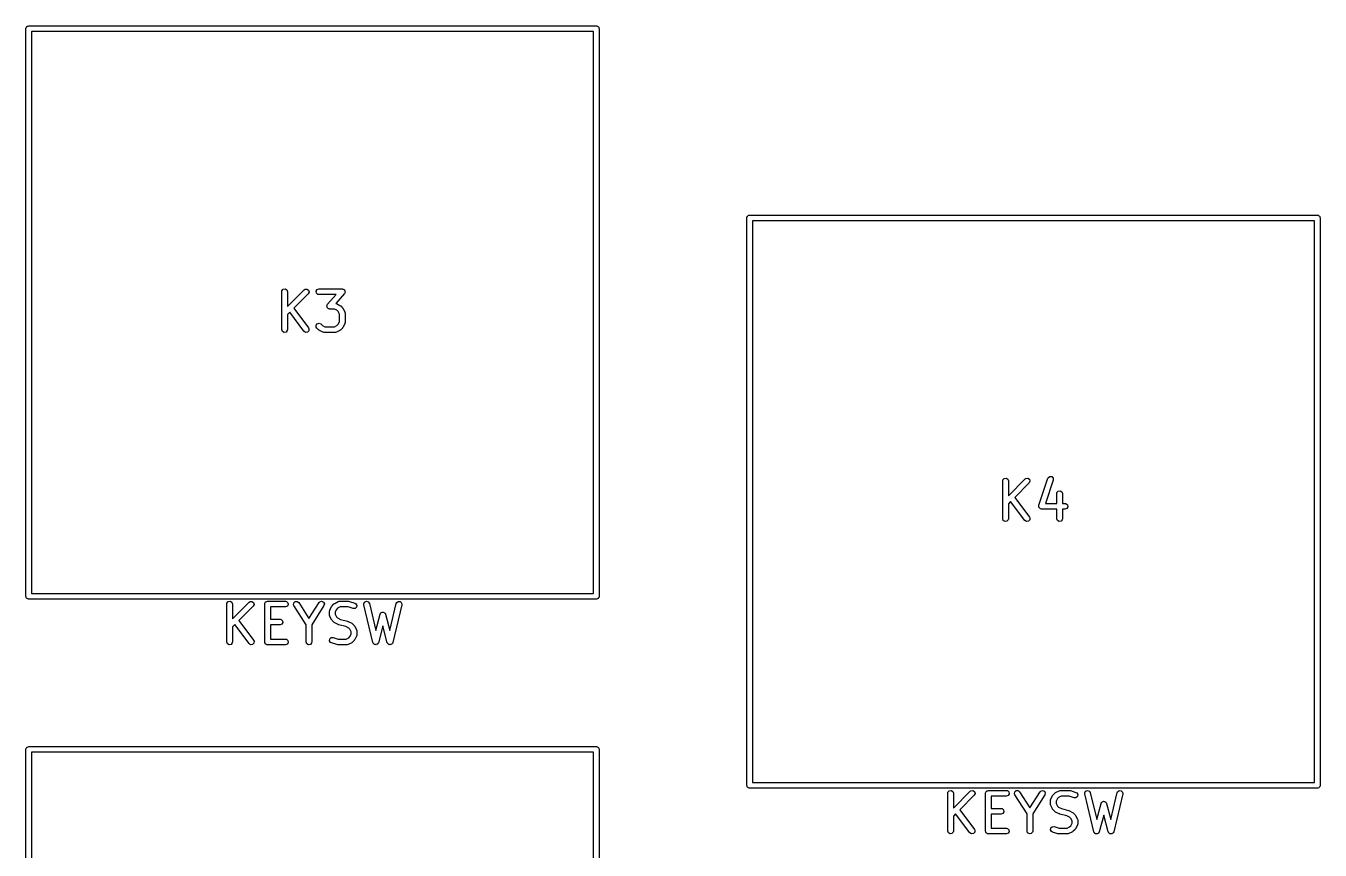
# Model space of a CAD drawing. Extents: x 65 to 209, y -133 to -44.
# Drawn here: x 122.47 to 156.68, y -65.42 to -43.63 of the extents above; entities that cross this region are included whole.
import ezdxf

# ---------------------------------------------------------------- set-up
doc = ezdxf.new("R2010")
doc.units = 0
doc.layers.add('BLACK', color=7, linetype='CONTINUOUS')

msp = doc.modelspace()

# ---------------------------------------------------------------- linework, layer by layer
at = {"layer": 'BLACK', "linetype": 'CONTINUOUS'}
for p, q in [((122.475, -43.708), (122.477, -43.6983)), ((122.475, -58.708), (122.475, -43.708)), ((122.476, -43.695), (122.478, -43.6921)), ((122.477, -43.6983), (122.476, -43.695)), ((122.478, -43.6921), (122.48, -43.6823)), ((122.48, -43.6823), (122.492, -43.6674)), ((122.492, -43.6674), (122.502, -43.6505)), ((122.502, -43.6505), (122.508, -43.6482)), ((122.508, -43.6482), (122.512, -43.643)), ((122.512, -43.643), (122.532, -43.6397)), ((122.532, -43.6397), (122.55, -43.633)), ((122.55, -43.633), (137.55, -43.633)), ((137.55, -43.633), (137.56, -43.6347)), ((137.56, -43.6347), (137.563, -43.6341)), ((137.563, -43.6341), (137.566, -43.6358)), ((137.566, -43.6358), (137.576, -43.6375)), ((137.576, -43.6375), (137.591, -43.65)), ((137.591, -43.65), (137.607, -43.6598)), ((137.607, -43.6598), (137.61, -43.6661)), ((137.61, -43.6661), (137.615, -43.6705)), ((137.615, -43.6705), (137.618, -43.6897)), ((137.618, -43.6897), (137.625, -43.708)), ((137.625, -43.708), (137.625, -58.708)), ((122.625, -43.783), (122.625, -58.633)), ((137.475, -43.783), (122.625, -43.783)), ((137.475, -58.633), (137.475, -43.783)), ((141.525, -48.708), (141.527, -48.6983)), ((141.525, -63.708), (141.525, -48.708)), ((141.526, -48.695), (141.528, -48.6921)), ((141.527, -48.6983), (141.526, -48.695)), ((141.528, -48.6921), (141.53, -48.6823)), ((141.53, -48.6823), (141.542, -48.6674)), ((141.542, -48.6674), (141.552, -48.6505)), ((141.552, -48.6505), (141.558, -48.6482)), ((141.558, -48.6482), (141.562, -48.643)), ((141.562, -48.643), (141.582, -48.6397)), ((141.582, -48.6397), (141.6, -48.633)), ((141.6, -48.633), (156.6, -48.633)), ((141.675, -48.783), (141.675, -63.633)), ((156.525, -48.783), (141.675, -48.783)), ((156.525, -63.633), (156.525, -48.783)), ((156.6, -48.633), (156.61, -48.6347)), ((156.61, -48.6347), (156.613, -48.6341)), ((156.613, -48.6341), (156.616, -48.6358)), ((156.616, -48.6358), (156.626, -48.6375)), ((156.626, -48.6375), (156.641, -48.65)), ((156.641, -48.65), (156.657, -48.6598)), ((156.657, -48.6598), (156.66, -48.6661)), ((156.66, -48.6661), (156.665, -48.6705)), ((156.665, -48.6705), (156.668, -48.6897)), ((156.668, -48.6897), (156.675, -48.708)), ((156.675, -48.708), (156.675, -63.708)), ((129.241, -50.6347), (129.274, -50.5954)), ((129.274, -50.5954), (129.325, -50.5865)), ((129.325, -50.5865), (129.369, -50.6122)), ((129.369, -50.6122), (129.387, -50.6604)), ((129.387, -51.0507), (129.83, -50.6073)), ((129.83, -50.6073), (129.852, -50.5924)), ((129.852, -50.5924), (129.903, -50.5879)), ((129.903, -50.5879), (129.945, -50.6174)), ((130.143, -50.6474), (130.168, -50.6029)), ((130.168, -50.6029), (130.217, -50.5854)), ((130.217, -50.5854), (130.836, -50.5854)), ((130.836, -50.5854), (130.847, -50.5873)), ((130.847, -50.5873), (130.85, -50.5868)), ((130.85, -50.5868), (130.853, -50.5884)), ((130.853, -50.5884), (130.861, -50.5899)), ((130.861, -50.5899), (130.877, -50.6029)), ((130.877, -50.6029), (130.894, -50.6134)), ((130.894, -50.6134), (130.896, -50.619)), ((129.237, -50.6604), (129.241, -50.6347)), ((129.237, -51.6604), (129.237, -50.6604)), ((129.387, -50.6604), (129.387, -51.0507)), ((129.936, -50.7134), (129.554, -51.096)), ((129.958, -50.6669), (129.936, -50.7134)), ((129.945, -50.6174), (129.958, -50.6669)), ((130.152, -50.6979), (130.143, -50.6474)), ((130.191, -50.7309), (130.152, -50.6979)), ((130.217, -50.7354), (130.191, -50.7309)), ((130.67, -50.7354), (130.217, -50.7354)), ((130.446, -50.9919), (130.67, -50.7354)), ((130.892, -50.7098), (130.665, -50.9698)), ((130.899, -50.6909), (130.892, -50.7098)), ((130.896, -50.619), (130.901, -50.6229)), ((130.91, -50.6734), (130.899, -50.6909)), ((130.901, -50.6229), (130.904, -50.6428)), ((130.904, -50.6428), (130.911, -50.6619)), ((130.911, -50.6619), (130.909, -50.6675)), ((130.909, -50.6675), (130.91, -50.6734)), ((129.447, -51.2031), (129.387, -51.2629)), ((129.387, -51.2629), (129.387, -51.6604)), ((129.823, -51.7054), (129.447, -51.2031)), ((129.554, -51.096), (129.943, -51.6154)), ((130.427, -51.0398), (130.43, -51.0342)), ((130.434, -51.0589), (130.427, -51.0398)), ((130.429, -51.0283), (130.439, -51.0108)), ((130.43, -51.0342), (130.429, -51.0283)), ((130.437, -51.0788), (130.434, -51.0589)), ((130.442, -51.0827), (130.437, -51.0788)), ((130.439, -51.0108), (130.446, -50.9919)), ((130.444, -51.0883), (130.442, -51.0827)), ((130.461, -51.0988), (130.444, -51.0883)), ((130.477, -51.1118), (130.461, -51.0988)), ((130.485, -51.1133), (130.477, -51.1118)), ((130.488, -51.1149), (130.485, -51.1133)), ((130.491, -51.1144), (130.488, -51.1149)), ((130.502, -51.1163), (130.491, -51.1144)), ((130.628, -51.1163), (130.502, -51.1163)), ((130.696, -51.1506), (130.628, -51.1163)), ((130.665, -50.9698), (130.671, -50.9709)), ((130.671, -50.9709), (130.674, -50.9737)), ((130.674, -50.9737), (130.679, -50.9743)), ((130.679, -50.9743), (130.774, -51.0219)), ((130.726, -51.181), (130.696, -51.1506)), ((130.761, -51.2495), (130.726, -51.181)), ((130.761, -51.4522), (130.761, -51.2495)), ((130.774, -51.0219), (130.792, -51.0352)), ((130.792, -51.0352), (130.794, -51.0359)), ((130.794, -51.0359), (130.841, -51.0835)), ((130.841, -51.0835), (130.854, -51.1019)), ((130.854, -51.1019), (130.855, -51.103)), ((130.855, -51.103), (130.903, -51.1983)), ((130.903, -51.1983), (130.91, -51.2232)), ((130.91, -51.2232), (130.909, -51.2276)), ((130.909, -51.2276), (130.911, -51.2318)), ((130.911, -51.2318), (130.911, -51.4699)), ((129.943, -51.6154), (129.955, -51.6386)), ((129.955, -51.6386), (129.952, -51.6898)), ((130.144, -51.5457), (130.174, -51.5037)), ((130.149, -51.5968), (130.144, -51.5457)), ((130.164, -51.6182), (130.149, -51.5968)), ((130.211, -51.6658), (130.164, -51.6182)), ((130.174, -51.5037), (130.223, -51.4904)), ((130.223, -51.4904), (130.27, -51.5121)), ((130.27, -51.5121), (130.309, -51.5511)), ((130.309, -51.5511), (130.377, -51.5854)), ((130.377, -51.5854), (130.628, -51.5854)), ((130.628, -51.5854), (130.696, -51.5511)), ((130.696, -51.5511), (130.726, -51.5207)), ((130.726, -51.5207), (130.761, -51.4522)), ((130.841, -51.6182), (130.794, -51.6658)), ((130.842, -51.6167), (130.841, -51.6182)), ((130.855, -51.5987), (130.842, -51.6167)), ((130.903, -51.5034), (130.855, -51.5987)), ((130.906, -51.4956), (130.903, -51.499)), ((130.903, -51.499), (130.903, -51.5034)), ((130.911, -51.4699), (130.906, -51.4956)), ((129.254, -51.7086), (129.237, -51.6604)), ((129.299, -51.7342), (129.254, -51.7086)), ((129.349, -51.7253), (129.299, -51.7342)), ((129.382, -51.686), (129.349, -51.7253)), ((129.387, -51.6604), (129.382, -51.686)), ((129.866, -51.7334), (129.823, -51.7054)), ((129.917, -51.7273), (129.866, -51.7334)), ((129.952, -51.6898), (129.917, -51.7273)), ((130.213, -51.6665), (130.211, -51.6658)), ((130.231, -51.6798), (130.213, -51.6665)), ((130.326, -51.7275), (130.231, -51.6798)), ((130.33, -51.728), (130.326, -51.7275)), ((130.334, -51.7309), (130.33, -51.728)), ((130.36, -51.7354), (130.334, -51.7309)), ((130.645, -51.7354), (130.36, -51.7354)), ((130.649, -51.7338), (130.645, -51.7354)), ((130.654, -51.7349), (130.649, -51.7338)), ((130.679, -51.7275), (130.654, -51.7349)), ((130.774, -51.6798), (130.679, -51.7275)), ((130.775, -51.6787), (130.774, -51.6798)), ((130.794, -51.6658), (130.775, -51.6787)), ((148.287, -55.6604), (148.291, -55.6347)), ((148.287, -56.6604), (148.287, -55.6604)), ((148.291, -55.6347), (148.324, -55.5954)), ((148.324, -55.5954), (148.375, -55.5865)), ((148.375, -55.5865), (148.419, -55.6122)), ((148.419, -55.6122), (148.437, -55.6604)), ((148.437, -56.0507), (148.88, -55.6073)), ((148.437, -55.6604), (148.437, -56.0507)), ((148.986, -55.7134), (148.604, -56.096)), ((148.88, -55.6073), (148.902, -55.5924)), ((148.902, -55.5924), (148.953, -55.5879)), ((148.953, -55.5879), (148.995, -55.6174)), ((149.008, -55.6669), (148.986, -55.7134)), ((148.995, -55.6174), (149.008, -55.6669)), ((149.243, -56.3033), (149.481, -55.589)), ((149.624, -55.6365), (149.418, -56.252)), ((149.481, -55.589), (149.494, -55.5661)), ((149.494, -55.5661), (149.537, -55.5393)), ((149.537, -55.5393), (149.588, -55.5468)), ((149.588, -55.5468), (149.622, -55.5852)), ((149.622, -55.5852), (149.624, -55.6365)), ((149.715, -55.9937), (149.72, -55.9681)), ((149.715, -56.252), (149.715, -55.9937)), ((149.72, -55.9681), (149.753, -55.9288)), ((149.753, -55.9288), (149.803, -55.9199)), ((149.803, -55.9199), (149.848, -55.9455)), ((149.848, -55.9455), (149.865, -55.9937)), ((149.865, -55.9937), (149.865, -56.252)), ((148.497, -56.2031), (148.437, -56.2629)), ((148.437, -56.2629), (148.437, -56.6604)), ((148.873, -56.7054), (148.497, -56.2031)), ((148.604, -56.096), (148.993, -56.6154)), ((149.24, -56.314), (149.243, -56.3091)), ((149.244, -56.3342), (149.24, -56.314)), ((149.243, -56.3091), (149.243, -56.3033)), ((149.245, -56.3546), (149.244, -56.3342)), ((149.248, -56.3589), (149.245, -56.3546)), ((149.249, -56.3645), (149.248, -56.3589)), ((149.265, -56.3777), (149.249, -56.3645)), ((149.279, -56.393), (149.265, -56.3777)), ((149.284, -56.3938), (149.279, -56.393)), ((149.289, -56.3975), (149.284, -56.3938)), ((149.314, -56.402), (149.289, -56.3975)), ((149.715, -56.402), (149.314, -56.402)), ((149.418, -56.252), (149.715, -56.252)), ((149.715, -56.6604), (149.715, -56.402)), ((149.865, -56.252), (149.933, -56.252)), ((149.933, -56.402), (149.865, -56.402)), ((149.865, -56.402), (149.865, -56.6604)), ((149.933, -56.252), (149.959, -56.2566)), ((149.982, -56.3845), (149.933, -56.402)), ((149.959, -56.2566), (149.998, -56.2895)), ((150.007, -56.3401), (149.982, -56.3845)), ((149.998, -56.2895), (150.007, -56.3401)), ((148.304, -56.7086), (148.287, -56.6604)), ((148.349, -56.7342), (148.304, -56.7086)), ((148.399, -56.7253), (148.349, -56.7342)), ((148.432, -56.686), (148.399, -56.7253)), ((148.437, -56.6604), (148.432, -56.686)), ((148.916, -56.7334), (148.873, -56.7054)), ((148.967, -56.7273), (148.916, -56.7334)), ((149.002, -56.6898), (148.967, -56.7273)), ((148.993, -56.6154), (149.005, -56.6386)), ((149.005, -56.6386), (149.002, -56.6898)), ((149.733, -56.7086), (149.715, -56.6604)), ((149.777, -56.7342), (149.733, -56.7086)), ((149.828, -56.7253), (149.777, -56.7342)), ((149.861, -56.686), (149.828, -56.7253)), ((149.865, -56.6604), (149.861, -56.686)), ((122.482, -58.7263), (122.475, -58.708)), ((122.485, -58.7455), (122.482, -58.7263)), ((122.49, -58.7498), (122.485, -58.7455)), ((122.493, -58.7562), (122.49, -58.7498)), ((122.509, -58.766), (122.493, -58.7562)), ((122.524, -58.7785), (122.509, -58.766)), ((122.534, -58.7802), (122.524, -58.7785)), ((122.537, -58.7819), (122.534, -58.7802)), ((122.54, -58.7813), (122.537, -58.7819)), ((122.55, -58.783), (122.54, -58.7813)), ((137.55, -58.783), (122.55, -58.783)), ((122.625, -58.633), (137.475, -58.633)), ((137.568, -58.7763), (137.55, -58.783)), ((137.588, -58.773), (137.568, -58.7763)), ((137.592, -58.7678), (137.588, -58.773)), ((137.598, -58.7655), (137.592, -58.7678)), ((137.608, -58.7486), (137.598, -58.7655)), ((137.62, -58.7337), (137.608, -58.7486)), ((137.622, -58.7239), (137.62, -58.7337)), ((137.624, -58.721), (137.622, -58.7239)), ((137.625, -58.708), (137.623, -58.7177)), ((137.623, -58.7177), (137.624, -58.721)), ((127.785, -58.9154), (127.789, -58.8897)), ((127.785, -59.9154), (127.785, -58.9154)), ((127.789, -58.8897), (127.822, -58.8504)), ((127.822, -58.8504), (127.873, -58.8415)), ((127.873, -58.8415), (127.917, -58.8672)), ((127.917, -58.8672), (127.935, -58.9154)), ((127.935, -59.3057), (128.378, -58.8623)), ((127.935, -58.9154), (127.935, -59.3057)), ((128.484, -58.9684), (128.101, -59.351)), ((128.378, -58.8623), (128.399, -58.8474)), ((128.399, -58.8474), (128.45, -58.8429)), ((128.45, -58.8429), (128.492, -58.8724)), ((128.506, -58.9219), (128.484, -58.9684)), ((128.492, -58.8724), (128.506, -58.9219)), ((128.785, -58.9154), (128.786, -58.9056)), ((128.785, -59.9154), (128.785, -58.9154)), ((128.786, -58.9024), (128.787, -58.8995)), ((128.786, -58.9056), (128.786, -58.9024)), ((128.787, -58.8995), (128.789, -58.8897)), ((128.789, -58.8897), (128.802, -58.8748)), ((128.802, -58.8748), (128.811, -58.8579)), ((128.811, -58.8579), (128.818, -58.8556)), ((128.818, -58.8556), (128.822, -58.8504)), ((128.822, -58.8504), (128.841, -58.847)), ((128.841, -58.847), (128.86, -58.8404)), ((128.86, -58.8404), (129.336, -58.8404)), ((129.336, -58.9904), (128.935, -58.9904)), ((128.935, -58.9904), (128.935, -59.3166)), ((129.336, -58.8404), (129.361, -58.8449)), ((129.384, -58.9728), (129.336, -58.9904)), ((129.361, -58.8449), (129.401, -58.8779)), ((129.41, -58.9284), (129.384, -58.9728)), ((129.401, -58.8779), (129.41, -58.9284)), ((129.548, -58.9316), (129.555, -58.8807)), ((129.558, -58.9556), (129.548, -58.9316)), ((129.555, -58.8807), (129.593, -58.8461)), ((129.88, -59.461), (129.558, -58.9556)), ((129.593, -58.8461), (129.644, -58.8439)), ((129.644, -58.8439), (129.685, -58.8751)), ((129.685, -58.8751), (129.955, -59.2995)), ((129.955, -59.2995), (130.225, -58.8751)), ((130.351, -58.9556), (130.03, -59.461)), ((130.225, -58.8751), (130.242, -58.8559)), ((130.242, -58.8559), (130.291, -58.8404)), ((130.291, -58.8404), (130.339, -58.8601)), ((130.339, -58.8601), (130.362, -58.9056)), ((130.362, -58.9056), (130.351, -58.9556)), ((130.499, -59.1059), (130.503, -59.0802)), ((130.499, -59.2011), (130.499, -59.1059)), ((130.503, -59.0802), (130.506, -59.0768)), ((130.506, -59.0768), (130.507, -59.0723)), ((130.507, -59.0723), (130.554, -58.9771)), ((130.554, -58.9771), (130.568, -58.9591)), ((130.568, -58.9576), (130.616, -58.91)), ((130.568, -58.9591), (130.568, -58.9576)), ((130.616, -58.91), (130.634, -58.8971)), ((130.634, -58.8971), (130.636, -58.8959)), ((130.636, -58.8959), (130.731, -58.8483)), ((130.683, -59.055), (130.649, -59.1236)), ((130.649, -59.1236), (130.649, -59.1834)), ((130.713, -59.0246), (130.683, -59.055)), ((130.782, -58.9904), (130.713, -59.0246)), ((130.731, -58.8483), (130.756, -58.8409)), ((130.756, -58.8409), (130.76, -58.8419)), ((130.76, -58.8419), (130.764, -58.8404)), ((130.764, -58.8404), (131.002, -58.8404)), ((130.99, -58.9904), (130.782, -58.9904)), ((131.122, -59.0342), (130.99, -58.9904)), ((131.002, -58.8404), (131.024, -58.8443)), ((131.024, -58.8443), (131.026, -58.8442)), ((131.026, -58.8442), (131.169, -58.8918)), ((131.173, -59.0328), (131.122, -59.0342)), ((131.169, -58.8918), (131.192, -58.9043)), ((131.211, -58.9987), (131.173, -59.0328)), ((131.192, -58.9043), (131.219, -58.948)), ((131.219, -58.948), (131.211, -58.9987)), ((131.404, -58.9067), (131.427, -58.8609)), ((131.406, -58.9328), (131.404, -58.9067)), ((131.644, -59.9328), (131.406, -58.9328)), ((131.427, -58.8609), (131.474, -58.8405)), ((131.474, -58.8405), (131.523, -58.8552)), ((131.523, -58.8552), (131.552, -58.898)), ((131.552, -58.898), (131.721, -59.6089)), ((131.835, -59.1818), (131.846, -59.1581)), ((131.846, -59.1581), (131.851, -59.1542)), ((131.851, -59.1542), (131.854, -59.148)), ((131.854, -59.148), (131.872, -59.1398)), ((131.872, -59.1398), (131.888, -59.1287)), ((131.888, -59.1287), (131.894, -59.1293)), ((131.894, -59.1293), (131.901, -59.1264)), ((131.901, -59.1264), (131.919, -59.1314)), ((131.919, -59.1314), (131.939, -59.1331)), ((131.939, -59.1331), (131.944, -59.1379)), ((131.944, -59.1379), (131.95, -59.1397)), ((131.95, -59.1397), (131.961, -59.1556)), ((131.961, -59.1556), (131.975, -59.1693)), ((132.094, -59.6089), (132.263, -58.898)), ((132.409, -58.9328), (132.171, -59.9328)), ((132.263, -58.898), (132.273, -58.8741)), ((132.273, -58.8741), (132.314, -58.8435)), ((132.314, -58.8435), (132.365, -58.8465)), ((132.365, -58.8465), (132.403, -58.8818)), ((132.403, -58.8818), (132.409, -58.9328)), ((127.994, -59.4581), (127.935, -59.5179)), ((128.371, -59.9604), (127.994, -59.4581)), ((128.101, -59.351), (128.491, -59.8704)), ((128.935, -59.3166), (129.193, -59.3166)), ((129.193, -59.4666), (128.935, -59.4666)), ((128.935, -59.4666), (128.935, -59.8404)), ((129.193, -59.3166), (129.219, -59.3211)), ((129.241, -59.449), (129.193, -59.4666)), ((129.219, -59.3211), (129.258, -59.3541)), ((129.267, -59.4046), (129.241, -59.449)), ((129.258, -59.3541), (129.267, -59.4046)), ((129.88, -59.9154), (129.88, -59.461)), ((130.03, -59.461), (130.03, -59.9154)), ((130.5, -59.2053), (130.499, -59.2011)), ((130.499, -59.2097), (130.5, -59.2053)), ((130.507, -59.2346), (130.499, -59.2097)), ((130.554, -59.3299), (130.507, -59.2346)), ((130.556, -59.331), (130.554, -59.3299)), ((130.568, -59.3494), (130.556, -59.331)), ((130.616, -59.397), (130.568, -59.3494)), ((130.617, -59.3977), (130.616, -59.397)), ((130.636, -59.411), (130.617, -59.3977)), ((130.731, -59.4587), (130.636, -59.411)), ((130.649, -59.1834), (130.683, -59.2519)), ((130.683, -59.2519), (130.713, -59.2823)), ((130.713, -59.2823), (130.79, -59.3208)), ((130.734, -59.4591), (130.731, -59.4587)), ((130.746, -59.4643), (130.734, -59.4591)), ((130.929, -59.51), (130.746, -59.4643)), ((130.79, -59.3208), (130.973, -59.3664)), ((130.973, -59.3664), (130.985, -59.3717)), ((130.985, -59.3717), (130.988, -59.3721)), ((130.988, -59.3721), (131.084, -59.4197)), ((131.084, -59.4197), (131.102, -59.4331)), ((131.102, -59.4331), (131.103, -59.4338)), ((131.103, -59.4338), (131.151, -59.4814)), ((131.151, -59.4814), (131.164, -59.4998)), ((131.164, -59.4998), (131.165, -59.5009)), ((131.165, -59.5009), (131.212, -59.5961)), ((131.721, -59.6089), (131.835, -59.1818)), ((131.907, -59.4922), (131.789, -59.9347)), ((132.025, -59.9347), (131.907, -59.4922)), ((131.975, -59.1693), (131.976, -59.1761)), ((131.976, -59.1761), (131.98, -59.1818)), ((131.98, -59.1818), (132.094, -59.6089)), ((127.935, -59.5179), (127.935, -59.9154)), ((128.935, -59.8404), (129.336, -59.8404)), ((129.336, -59.8404), (129.361, -59.8449)), ((129.361, -59.8449), (129.401, -59.8779)), ((130.5, -59.8828), (130.508, -59.832)), ((130.508, -59.832), (130.546, -59.798)), ((130.546, -59.798), (130.598, -59.7966)), ((130.598, -59.7966), (130.729, -59.8404)), ((130.729, -59.8404), (130.937, -59.8404)), ((131.006, -59.5484), (130.929, -59.51)), ((130.937, -59.8404), (131.006, -59.8061)), ((131.036, -59.5789), (131.006, -59.5484)), ((131.006, -59.8061), (131.036, -59.7757)), ((131.07, -59.6474), (131.036, -59.5789)), ((131.036, -59.7757), (131.07, -59.7072)), ((131.07, -59.7072), (131.07, -59.6474)), ((131.212, -59.7584), (131.165, -59.8537)), ((131.212, -59.5961), (131.22, -59.6211)), ((131.213, -59.754), (131.212, -59.7584)), ((131.216, -59.7506), (131.213, -59.754)), ((131.22, -59.7249), (131.216, -59.7506)), ((131.22, -59.6211), (131.219, -59.6255)), ((131.219, -59.6255), (131.22, -59.6297)), ((131.22, -59.6297), (131.22, -59.7249)), ((127.802, -59.9636), (127.785, -59.9154)), ((127.846, -59.9892), (127.802, -59.9636)), ((127.897, -59.9803), (127.846, -59.9892)), ((127.93, -59.941), (127.897, -59.9803)), ((127.935, -59.9154), (127.93, -59.941)), ((128.414, -59.9884), (128.371, -59.9604)), ((128.465, -59.9823), (128.414, -59.9884)), ((128.5, -59.9448), (128.465, -59.9823)), ((128.491, -59.8704), (128.503, -59.8936)), ((128.503, -59.8936), (128.5, -59.9448)), ((128.791, -59.9337), (128.785, -59.9154)), ((128.795, -59.9529), (128.791, -59.9337)), ((128.8, -59.9572), (128.795, -59.9529)), ((128.802, -59.9636), (128.8, -59.9572)), ((128.819, -59.9733), (128.802, -59.9636)), ((128.834, -59.9859), (128.819, -59.9733)), ((128.844, -59.9876), (128.834, -59.9859)), ((128.846, -59.9892), (128.844, -59.9876)), ((128.85, -59.9887), (128.846, -59.9892)), ((128.86, -59.9904), (128.85, -59.9887)), ((129.336, -59.9904), (128.86, -59.9904)), ((129.384, -59.9728), (129.336, -59.9904)), ((129.41, -59.9284), (129.384, -59.9728)), ((129.401, -59.8779), (129.41, -59.9284)), ((129.897, -59.9636), (129.88, -59.9154)), ((129.942, -59.9892), (129.897, -59.9636)), ((129.992, -59.9803), (129.942, -59.9892)), ((130.025, -59.941), (129.992, -59.9803)), ((130.03, -59.9154), (130.025, -59.941)), ((130.527, -59.9265), (130.5, -59.8828)), ((130.55, -59.9389), (130.527, -59.9265)), ((130.693, -59.9865), (130.55, -59.9389)), ((130.695, -59.9865), (130.693, -59.9865)), ((130.717, -59.9904), (130.695, -59.9865)), ((130.955, -59.9904), (130.717, -59.9904)), ((130.959, -59.9888), (130.955, -59.9904)), ((130.963, -59.9899), (130.959, -59.9888)), ((130.988, -59.9825), (130.963, -59.9899)), ((131.084, -59.9348), (130.988, -59.9825)), ((131.085, -59.9337), (131.084, -59.9348)), ((131.103, -59.9208), (131.085, -59.9337)), ((131.151, -59.8732), (131.103, -59.9208)), ((131.165, -59.8537), (131.151, -59.8717)), ((131.151, -59.8717), (131.151, -59.8732)), ((131.648, -59.9393), (131.644, -59.9328)), ((131.649, -59.9472), (131.648, -59.9393)), ((131.662, -59.9602), (131.649, -59.9472)), ((131.672, -59.9756), (131.662, -59.9602)), ((131.679, -59.9778), (131.672, -59.9756)), ((131.685, -59.9834), (131.679, -59.9778)), ((131.703, -59.985), (131.685, -59.9834)), ((131.721, -59.9902), (131.703, -59.985)), ((131.728, -59.9871), (131.721, -59.9902)), ((131.736, -59.9878), (131.728, -59.9871)), ((131.751, -59.9772), (131.736, -59.9878)), ((131.768, -59.9699), (131.751, -59.9772)), ((131.772, -59.9628), (131.768, -59.9699)), ((131.778, -59.9583), (131.772, -59.9628)), ((131.789, -59.9347), (131.778, -59.9583)), ((132.03, -59.9412), (132.025, -59.9347)), ((132.031, -59.949), (132.03, -59.9412)), ((132.044, -59.9616), (132.031, -59.949)), ((132.055, -59.9768), (132.044, -59.9616)), ((132.062, -59.9788), (132.055, -59.9768)), ((132.068, -59.9842), (132.062, -59.9788)), ((132.086, -59.9853), (132.068, -59.9842)), ((132.104, -59.9901), (132.086, -59.9853)), ((132.111, -59.9868), (132.104, -59.9901)), ((132.119, -59.9873), (132.111, -59.9868)), ((132.134, -59.9763), (132.119, -59.9873)), ((132.151, -59.9685), (132.134, -59.9763)), ((132.154, -59.9613), (132.151, -59.9685)), ((132.16, -59.9567), (132.154, -59.9613)), ((132.171, -59.9328), (132.16, -59.9567)), ((122.475, -62.758), (122.477, -62.7483)), ((122.475, -77.758), (122.475, -62.758)), ((122.476, -62.745), (122.478, -62.7421)), ((122.477, -62.7483), (122.476, -62.745)), ((122.478, -62.7421), (122.48, -62.7323)), ((122.48, -62.7323), (122.492, -62.7174)), ((122.492, -62.7174), (122.502, -62.7005)), ((122.502, -62.7005), (122.508, -62.6982)), ((122.508, -62.6982), (122.512, -62.693)), ((122.512, -62.693), (122.532, -62.6897)), ((122.532, -62.6897), (122.55, -62.683)), ((122.55, -62.683), (137.55, -62.683)), ((122.625, -62.833), (122.625, -77.683)), ((137.475, -62.833), (122.625, -62.833)), ((137.475, -77.683), (137.475, -62.833)), ((137.55, -62.683), (137.56, -62.6847)), ((137.56, -62.6847), (137.563, -62.6841)), ((137.563, -62.6841), (137.566, -62.6858)), ((137.566, -62.6858), (137.576, -62.6875)), ((137.576, -62.6875), (137.591, -62.7)), ((137.591, -62.7), (137.607, -62.7098)), ((137.607, -62.7098), (137.61, -62.7161)), ((137.61, -62.7161), (137.615, -62.7205)), ((137.615, -62.7205), (137.618, -62.7397)), ((137.618, -62.7397), (137.625, -62.758)), ((137.625, -62.758), (137.625, -77.758)), ((141.532, -63.7263), (141.525, -63.708)), ((141.535, -63.7455), (141.532, -63.7263)), ((141.54, -63.7498), (141.535, -63.7455)), ((141.543, -63.7562), (141.54, -63.7498)), ((141.559, -63.766), (141.543, -63.7562)), ((141.574, -63.7785), (141.559, -63.766)), ((141.584, -63.7802), (141.574, -63.7785)), ((141.587, -63.7819), (141.584, -63.7802)), ((141.59, -63.7813), (141.587, -63.7819)), ((141.6, -63.783), (141.59, -63.7813)), ((156.6, -63.783), (141.6, -63.783)), ((141.675, -63.633), (156.525, -63.633)), ((146.835, -63.9154), (146.839, -63.8897)), ((146.835, -64.9154), (146.835, -63.9154)), ((146.839, -63.8897), (146.872, -63.8504)), ((146.872, -63.8504), (146.923, -63.8415)), ((146.923, -63.8415), (146.967, -63.8672)), ((146.967, -63.8672), (146.985, -63.9154)), ((146.985, -64.3057), (147.428, -63.8623)), ((146.985, -63.9154), (146.985, -64.3057)), ((147.428, -63.8623), (147.449, -63.8474)), ((147.449, -63.8474), (147.5, -63.8429)), ((147.5, -63.8429), (147.542, -63.8724)), ((147.556, -63.9219), (147.534, -63.9684)), ((147.542, -63.8724), (147.556, -63.9219)), ((147.835, -63.9154), (147.836, -63.9056)), ((147.835, -64.9154), (147.835, -63.9154)), ((147.836, -63.9024), (147.837, -63.8995)), ((147.836, -63.9056), (147.836, -63.9024)), ((147.837, -63.8995), (147.839, -63.8897)), ((147.839, -63.8897), (147.852, -63.8748)), ((147.852, -63.8748), (147.861, -63.8579)), ((147.861, -63.8579), (147.868, -63.8556)), ((147.868, -63.8556), (147.872, -63.8504)), ((147.872, -63.8504), (147.891, -63.847)), ((147.891, -63.847), (147.91, -63.8404)), ((147.91, -63.8404), (148.386, -63.8404)), ((148.386, -63.8404), (148.411, -63.8449)), ((148.411, -63.8449), (148.451, -63.8779)), ((148.46, -63.9284), (148.434, -63.9728)), ((148.451, -63.8779), (148.46, -63.9284)), ((148.598, -63.9316), (148.605, -63.8807)), ((148.608, -63.9556), (148.598, -63.9316)), ((148.605, -63.8807), (148.643, -63.8461)), ((148.643, -63.8461), (148.694, -63.8439)), ((148.694, -63.8439), (148.735, -63.8751)), ((148.735, -63.8751), (149.005, -64.2995)), ((149.005, -64.2995), (149.275, -63.8751)), ((149.275, -63.8751), (149.292, -63.8559)), ((149.292, -63.8559), (149.341, -63.8404)), ((149.341, -63.8404), (149.389, -63.8601)), ((149.389, -63.8601), (149.412, -63.9056)), ((149.412, -63.9056), (149.401, -63.9556)), ((149.618, -63.9576), (149.666, -63.91)), ((149.666, -63.91), (149.684, -63.8971)), ((149.684, -63.8971), (149.686, -63.8959)), ((149.686, -63.8959), (149.781, -63.8483)), ((149.781, -63.8483), (149.806, -63.8409)), ((149.806, -63.8409), (149.81, -63.8419)), ((149.81, -63.8419), (149.814, -63.8404)), ((149.814, -63.8404), (150.052, -63.8404)), ((150.052, -63.8404), (150.074, -63.8443)), ((150.074, -63.8443), (150.076, -63.8442)), ((150.076, -63.8442), (150.219, -63.8918)), ((150.219, -63.8918), (150.242, -63.9043)), ((150.242, -63.9043), (150.269, -63.948)), ((150.269, -63.948), (150.261, -63.9987)), ((150.454, -63.9067), (150.477, -63.8609)), ((150.456, -63.9328), (150.454, -63.9067)), ((150.694, -64.9328), (150.456, -63.9328)), ((150.477, -63.8609), (150.524, -63.8405)), ((150.524, -63.8405), (150.573, -63.8552)), ((150.573, -63.8552), (150.602, -63.898)), ((150.602, -63.898), (150.771, -64.6089)), ((151.144, -64.6089), (151.313, -63.898)), ((151.459, -63.9328), (151.221, -64.9328)), ((151.313, -63.898), (151.323, -63.8741)), ((151.323, -63.8741), (151.364, -63.8435)), ((151.364, -63.8435), (151.415, -63.8465)), ((151.415, -63.8465), (151.453, -63.8818)), ((151.453, -63.8818), (151.459, -63.9328)), ((156.618, -63.7763), (156.6, -63.783)), ((156.637, -63.773), (156.618, -63.7763)), ((156.642, -63.7678), (156.637, -63.773)), ((156.648, -63.7655), (156.642, -63.7678)), ((156.658, -63.7486), (156.648, -63.7655)), ((156.67, -63.7337), (156.658, -63.7486)), ((156.672, -63.7239), (156.67, -63.7337)), ((156.674, -63.721), (156.672, -63.7239)), ((156.675, -63.708), (156.673, -63.7177)), ((156.673, -63.7177), (156.674, -63.721)), ((147.534, -63.9684), (147.151, -64.351)), ((148.386, -63.9904), (147.985, -63.9904)), ((147.985, -63.9904), (147.985, -64.3166)), ((148.434, -63.9728), (148.386, -63.9904)), ((148.93, -64.461), (148.608, -63.9556)), ((149.401, -63.9556), (149.08, -64.461)), ((149.549, -64.1059), (149.553, -64.0802)), ((149.549, -64.2011), (149.549, -64.1059)), ((149.55, -64.2053), (149.549, -64.2011)), ((149.549, -64.2097), (149.55, -64.2053)), ((149.557, -64.2346), (149.549, -64.2097)), ((149.553, -64.0802), (149.556, -64.0768)), ((149.556, -64.0768), (149.557, -64.0723)), ((149.557, -64.0723), (149.604, -63.9771)), ((149.604, -64.3299), (149.557, -64.2346)), ((149.604, -63.9771), (149.618, -63.9591)), ((149.618, -63.9591), (149.618, -63.9576)), ((149.733, -64.055), (149.699, -64.1236)), ((149.699, -64.1236), (149.699, -64.1834)), ((149.699, -64.1834), (149.733, -64.2519)), ((149.763, -64.0246), (149.733, -64.055)), ((149.733, -64.2519), (149.763, -64.2823)), ((149.832, -63.9904), (149.763, -64.0246)), ((149.763, -64.2823), (149.84, -64.3208)), ((150.04, -63.9904), (149.832, -63.9904)), ((150.172, -64.0342), (150.04, -63.9904)), ((150.223, -64.0327), (150.172, -64.0342)), ((150.261, -63.9987), (150.223, -64.0327)), ((150.771, -64.6089), (150.885, -64.1818)), ((150.885, -64.1818), (150.896, -64.1581)), ((150.896, -64.1581), (150.901, -64.1542)), ((150.901, -64.1542), (150.904, -64.148)), ((150.904, -64.148), (150.922, -64.1398)), ((150.922, -64.1398), (150.938, -64.1287)), ((150.938, -64.1287), (150.944, -64.1293)), ((150.944, -64.1293), (150.951, -64.1264)), ((150.951, -64.1264), (150.969, -64.1314)), ((150.969, -64.1314), (150.989, -64.1331)), ((150.989, -64.1331), (150.994, -64.1379)), ((150.994, -64.1379), (151, -64.1397)), ((151, -64.1397), (151.011, -64.1556)), ((151.011, -64.1556), (151.025, -64.1693)), ((151.025, -64.1693), (151.026, -64.1761)), ((151.026, -64.1761), (151.03, -64.1818)), ((151.03, -64.1818), (151.144, -64.6089)), ((147.044, -64.4581), (146.985, -64.5179)), ((146.985, -64.5179), (146.985, -64.9154)), ((147.421, -64.9604), (147.044, -64.4581)), ((147.151, -64.351), (147.541, -64.8704)), ((147.985, -64.3166), (148.243, -64.3166)), ((148.243, -64.4666), (147.985, -64.4666)), ((147.985, -64.4666), (147.985, -64.8404)), ((148.243, -64.3166), (148.269, -64.3211)), ((148.291, -64.449), (148.243, -64.4666)), ((148.269, -64.3211), (148.308, -64.3541)), ((148.317, -64.4046), (148.291, -64.449)), ((148.308, -64.3541), (148.317, -64.4046)), ((148.93, -64.9154), (148.93, -64.461)), ((149.08, -64.461), (149.08, -64.9154)), ((149.606, -64.331), (149.604, -64.3299)), ((149.618, -64.3494), (149.606, -64.331)), ((149.666, -64.397), (149.618, -64.3494)), ((149.667, -64.3977), (149.666, -64.397)), ((149.686, -64.411), (149.667, -64.3977)), ((149.781, -64.4587), (149.686, -64.411)), ((149.784, -64.4591), (149.781, -64.4587)), ((149.796, -64.4643), (149.784, -64.4591)), ((149.979, -64.51), (149.796, -64.4643)), ((149.84, -64.3208), (150.023, -64.3664)), ((150.056, -64.5484), (149.979, -64.51)), ((150.023, -64.3664), (150.035, -64.3717)), ((150.035, -64.3717), (150.038, -64.3721)), ((150.038, -64.3721), (150.134, -64.4197)), ((150.086, -64.5789), (150.056, -64.5484)), ((150.12, -64.6474), (150.086, -64.5789)), ((150.134, -64.4197), (150.152, -64.4331)), ((150.152, -64.4331), (150.153, -64.4338)), ((150.153, -64.4338), (150.201, -64.4814)), ((150.201, -64.4814), (150.214, -64.4998)), ((150.214, -64.4998), (150.215, -64.5009)), ((150.215, -64.5009), (150.262, -64.5961)), ((150.262, -64.5961), (150.27, -64.6211)), ((150.27, -64.6211), (150.269, -64.6255)), ((150.269, -64.6255), (150.27, -64.6297)), ((150.27, -64.6297), (150.27, -64.7249)), ((150.957, -64.4922), (150.839, -64.9347)), ((151.075, -64.9347), (150.957, -64.4922)), ((146.852, -64.9636), (146.835, -64.9154)), ((146.896, -64.9892), (146.852, -64.9636)), ((146.98, -64.941), (146.947, -64.9803)), ((146.985, -64.9154), (146.98, -64.941)), ((147.464, -64.9884), (147.421, -64.9604)), ((147.55, -64.9448), (147.515, -64.9823)), ((147.541, -64.8704), (147.553, -64.8936)), ((147.553, -64.8936), (147.55, -64.9448)), ((147.841, -64.9337), (147.835, -64.9154)), ((147.845, -64.9529), (147.841, -64.9337)), ((147.85, -64.9572), (147.845, -64.9529)), ((147.852, -64.9636), (147.85, -64.9572)), ((147.869, -64.9733), (147.852, -64.9636)), ((147.884, -64.9859), (147.869, -64.9733)), ((147.985, -64.8404), (148.386, -64.8404)), ((148.386, -64.8404), (148.411, -64.8449)), ((148.434, -64.9728), (148.386, -64.9904)), ((148.411, -64.8449), (148.451, -64.8779)), ((148.46, -64.9284), (148.434, -64.9728)), ((148.451, -64.8779), (148.46, -64.9284)), ((148.947, -64.9636), (148.93, -64.9154)), ((148.992, -64.9892), (148.947, -64.9636)), ((149.075, -64.941), (149.042, -64.9803)), ((149.08, -64.9154), (149.075, -64.941)), ((149.55, -64.8828), (149.558, -64.832)), ((149.577, -64.9265), (149.55, -64.8828)), ((149.558, -64.832), (149.596, -64.798)), ((149.6, -64.9389), (149.577, -64.9265)), ((149.596, -64.798), (149.648, -64.7966)), ((149.743, -64.9865), (149.6, -64.9389)), ((149.648, -64.7966), (149.779, -64.8404)), ((149.779, -64.8404), (149.987, -64.8404)), ((149.987, -64.8404), (150.056, -64.8061)), ((150.134, -64.9348), (150.038, -64.9825)), ((150.056, -64.8061), (150.086, -64.7757)), ((150.086, -64.7757), (150.12, -64.7072)), ((150.12, -64.7072), (150.12, -64.6474)), ((150.135, -64.9337), (150.134, -64.9348)), ((150.153, -64.9208), (150.135, -64.9337)), ((150.201, -64.8732), (150.153, -64.9208)), ((150.215, -64.8537), (150.201, -64.8717)), ((150.201, -64.8717), (150.201, -64.8732)), ((150.262, -64.7584), (150.215, -64.8537)), ((150.263, -64.754), (150.262, -64.7584)), ((150.266, -64.7506), (150.263, -64.754)), ((150.27, -64.7249), (150.266, -64.7506)), ((150.698, -64.9393), (150.694, -64.9328)), ((150.699, -64.9472), (150.698, -64.9393)), ((150.712, -64.9602), (150.699, -64.9472)), ((150.722, -64.9756), (150.712, -64.9602)), ((150.729, -64.9778), (150.722, -64.9756)), ((150.735, -64.9834), (150.729, -64.9778)), ((150.801, -64.9772), (150.786, -64.9878)), ((150.818, -64.9699), (150.801, -64.9772)), ((150.822, -64.9628), (150.818, -64.9699)), ((150.828, -64.9583), (150.822, -64.9628)), ((150.839, -64.9347), (150.828, -64.9583)), ((151.08, -64.9412), (151.075, -64.9347)), ((151.081, -64.949), (151.08, -64.9412)), ((151.094, -64.9616), (151.081, -64.949)), ((151.105, -64.9768), (151.094, -64.9616)), ((151.112, -64.9788), (151.105, -64.9768)), ((151.118, -64.9842), (151.112, -64.9788)), ((151.184, -64.9763), (151.169, -64.9873)), ((151.201, -64.9685), (151.184, -64.9763)), ((151.204, -64.9613), (151.201, -64.9685)), ((151.21, -64.9567), (151.204, -64.9613)), ((151.221, -64.9328), (151.21, -64.9567)), ((146.947, -64.9803), (146.896, -64.9892)), ((147.515, -64.9823), (147.464, -64.9884)), ((147.894, -64.9876), (147.884, -64.9859)), ((147.896, -64.9892), (147.894, -64.9876)), ((147.9, -64.9887), (147.896, -64.9892)), ((147.91, -64.9904), (147.9, -64.9887)), ((148.386, -64.9904), (147.91, -64.9904)), ((149.042, -64.9803), (148.992, -64.9892)), ((149.745, -64.9865), (149.743, -64.9865)), ((149.767, -64.9904), (149.745, -64.9865)), ((150.005, -64.9904), (149.767, -64.9904)), ((150.009, -64.9888), (150.005, -64.9904)), ((150.013, -64.9899), (150.009, -64.9888)), ((150.038, -64.9825), (150.013, -64.9899)), ((150.753, -64.985), (150.735, -64.9834)), ((150.771, -64.9902), (150.753, -64.985)), ((150.778, -64.9871), (150.771, -64.9902)), ((150.786, -64.9878), (150.778, -64.9871)), ((151.136, -64.9853), (151.118, -64.9842)), ((151.154, -64.9901), (151.136, -64.9853)), ((151.161, -64.9868), (151.154, -64.9901)), ((151.169, -64.9873), (151.161, -64.9868))]:
    msp.add_line(p, q, dxfattribs=at)

doc.saveas('drawing.dxf')
